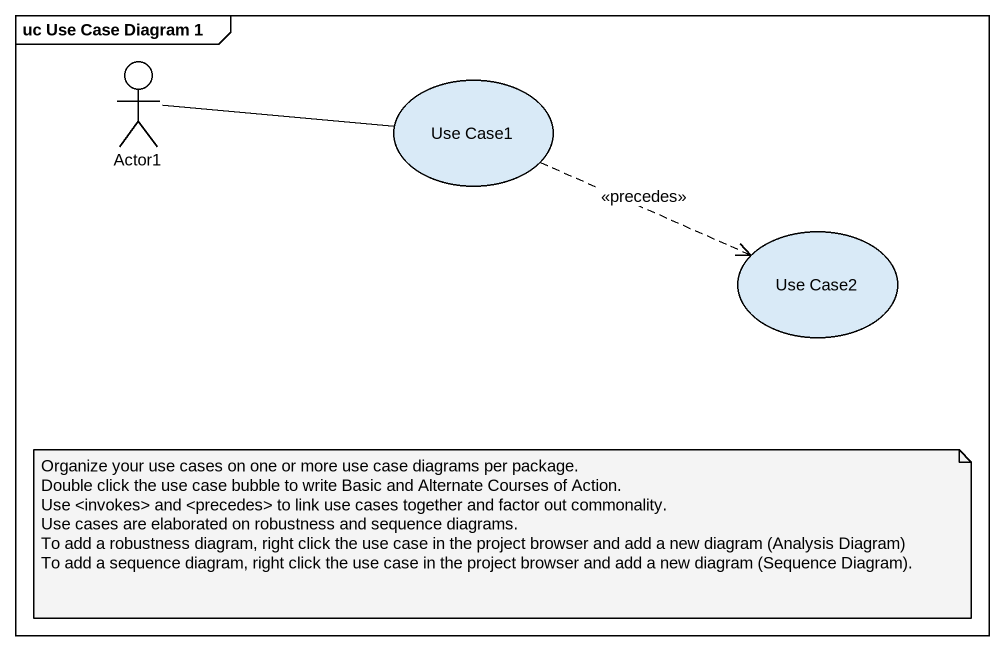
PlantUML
@startuml
mainframe uc Use Case Diagram 1
actor Actor1
usecase "Use Case1" as Use_Case1
usecase "Use Case2" as Use_Case2
Actor1 -right- Use_Case1
Use_Case1 .right.> Use_Case2 : <<precedes>>
note as N1
  Organize your use cases on one or more use case diagrams per package.
  Double click the use case bubble to write Basic and Alternate Courses of Action.
  Use <invokes> and <precedes> to link use cases together and factor out commonality.
  Use cases are elaborated on robustness and sequence diagrams.
  To add a robustness diagram, right click the use case in the project browser and add a new diagram (Analysis Diagram)
  To add a sequence diagram, right click the use case in the project browser and add a new diagram (Sequence Diagram).
end note
@enduml
